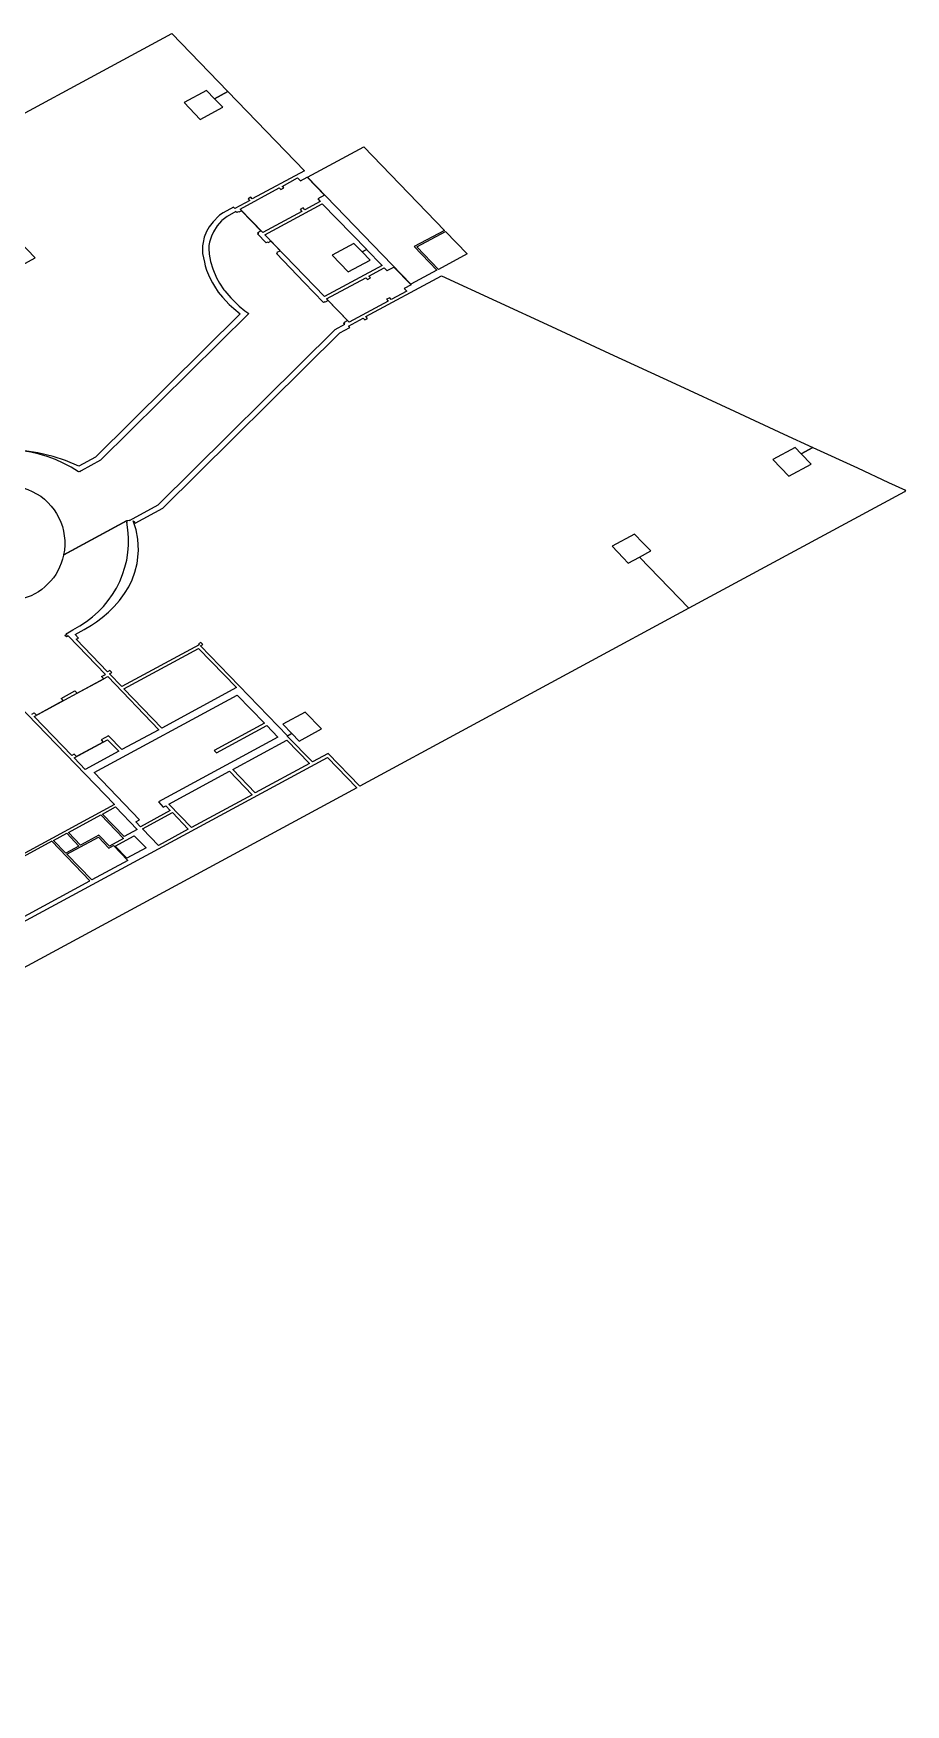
# Model space of a CAD drawing. Extents: x 12.24865 to 12.25126, y 41.7953 to 41.7969.
# Drawn here: x 12.250612 to 12.251258, y 41.795664 to 41.796901 of the extents above; entities that cross this region are included whole.
import ezdxf

# ---------------------------------------------------------------- set-up
doc = ezdxf.new("R2010")
doc.units = 0
doc.layers.add('RM$', color=3, linetype='CONTINUOUS')

msp = doc.modelspace()

# ---------------------------------------------------------------- linework, layer by layer
at = {"layer": 'RM$'}
for points in [[(12.250586, 41.7967201), (12.2506138, 41.7967351), (12.2505432, 41.7968083), (12.250715, 41.7969012), (12.2507564, 41.7968583), (12.2507464, 41.7968529), (12.2507406, 41.796859), (12.250724, 41.79685), (12.250736, 41.7968376), (12.2507526, 41.7968465), (12.2507464, 41.7968529), (12.2507564, 41.7968583), (12.2508131, 41.7967996), (12.2507745, 41.7967787), (12.2507733, 41.7967799), (12.2507713, 41.7967789), (12.2507726, 41.7967776), (12.2507616, 41.7967716), (12.2507605, 41.7967727), (12.2507528, 41.7967685), (12.2507503, 41.7967666), (12.2507486, 41.7967651), (12.2507464, 41.7967628), (12.2507455, 41.7967618), (12.2507426, 41.796758), (12.2507407, 41.7967545), (12.2507389, 41.7967503), (12.250738, 41.7967464), (12.2507376, 41.7967439), (12.2507375, 41.7967417), (12.2507377, 41.7967383), (12.2507383, 41.7967351), (12.2507391, 41.7967319), (12.2507397, 41.7967293), (12.2507407, 41.7967261), (12.2507428, 41.7967208), (12.250745, 41.7967166), (12.2507464, 41.7967142), (12.2507493, 41.7967098), (12.2507523, 41.796706), (12.2507574, 41.7967006), (12.2507607, 41.7966975), (12.2507656, 41.7966936), (12.2506583, 41.7965875), (12.2506461, 41.7965809), (12.2506361, 41.7965852), (12.250627, 41.7965882), (12.2506157, 41.7965908), (12.2506044, 41.7965924)], [(12.2505935, 41.7964123), (12.2506725, 41.7963305), (12.2506006, 41.7962916)], [(12.250579, 41.7962634), (12.2505766, 41.7962621), (12.2505816, 41.7962569), (12.2505605, 41.7962455), (12.2505745, 41.7962309), (12.2506543, 41.796274), (12.2506261, 41.7963033), (12.2505699, 41.7962729), (12.250579, 41.7962634), (12.250579, 41.7962634)]]:
    msp.add_lwpolyline(points, dxfattribs=at)
for points in [[(12.2508154, 41.7967948), (12.2508571, 41.7968173), (12.2509168, 41.7967553), (12.2508944, 41.7967434), (12.2509112, 41.7967259), (12.2508919, 41.7967155)], [(12.2507654, 41.7967712), (12.2507944, 41.7967868), (12.2507956, 41.7967856), (12.2507978, 41.7967868), (12.2507966, 41.796788), (12.250808, 41.7967942), (12.2508102, 41.796792), (12.2508152, 41.7967947), (12.2508279, 41.7967816), (12.2508229, 41.7967788), (12.2508247, 41.7967769), (12.2508133, 41.7967707), (12.2508121, 41.796772), (12.2508099, 41.7967708), (12.2508112, 41.7967694), (12.2507822, 41.7967538)], [(12.2507837, 41.7967522), (12.2508263, 41.7967752), (12.2508593, 41.7967413), (12.2508557, 41.7967396), (12.2508497, 41.7967458), (12.2508335, 41.7967371), (12.2508455, 41.7967247), (12.2508617, 41.7967334), (12.2508558, 41.7967395), (12.2508591, 41.7967412), (12.2508706, 41.7967294), (12.2508279, 41.7967065)], [(12.2508962, 41.7967432), (12.2509174, 41.7967546), (12.2509335, 41.796738), (12.2509123, 41.7967265)], [(12.2508462, 41.7966875), (12.2508295, 41.7967048), (12.2508585, 41.7967204), (12.2508597, 41.7967192), (12.2508619, 41.7967204), (12.2508607, 41.7967216), (12.2508721, 41.7967278), (12.2508743, 41.7967256), (12.2508744, 41.7967257), (12.2508793, 41.7967283), (12.250892, 41.7967152), (12.2508869, 41.7967124), (12.2508888, 41.7967105), (12.2508774, 41.7967043), (12.2508762, 41.7967056), (12.2508739, 41.7967044), (12.2508751, 41.7967031)], [(12.2509145, 41.7967219), (12.250996, 41.7966842), (12.251039, 41.7966643), (12.2510877, 41.7966419), (12.2511314, 41.7966216), (12.2511679, 41.7966047), (12.2511895, 41.7965948), (12.2511809, 41.7965901), (12.2511763, 41.7965948), (12.2511597, 41.7965859), (12.2511717, 41.7965735), (12.2511883, 41.7965824), (12.2511809, 41.7965901), (12.2511894, 41.7965948), (12.2512224, 41.7965796), (12.2512455, 41.7965688), (12.2512581, 41.7965631), (12.2512572, 41.796562), (12.2510977, 41.7964758), (12.251061, 41.7965136), (12.2510694, 41.7965182), (12.2510635, 41.7965243), (12.2510574, 41.7965306), (12.2510409, 41.7965216), (12.251049, 41.7965132), (12.2510528, 41.7965092), (12.251061, 41.7965136), (12.2510977, 41.7964758), (12.2508541, 41.7963441), (12.2508306, 41.7963682), (12.2508191, 41.796362), (12.2508004, 41.7963811), (12.2508038, 41.796383), (12.2508091, 41.7963775), (12.2508256, 41.7963865), (12.2508137, 41.7963989), (12.2507971, 41.7963899), (12.2508038, 41.796383), (12.2508005, 41.7963813), (12.2507362, 41.7964479), (12.2507379, 41.7964489), (12.2507364, 41.7964504), (12.2507346, 41.7964494), (12.2507352, 41.7964488), (12.2506778, 41.7964178), (12.2506688, 41.7964272), (12.2506705, 41.7964281), (12.2506691, 41.7964296), (12.2506674, 41.7964286), (12.2506441, 41.7964528), (12.2506458, 41.7964537), (12.2506433, 41.7964563), (12.2506499, 41.79646), (12.2506554, 41.7964632), (12.2506592, 41.7964658), (12.2506633, 41.7964688), (12.250668, 41.7964728), (12.2506723, 41.796477), (12.2506762, 41.7964815), (12.25068, 41.7964866), (12.250683, 41.7964915), (12.2506855, 41.7964968), (12.2506876, 41.7965024), (12.2506893, 41.7965089), (12.2506903, 41.7965185), (12.2506898, 41.796527), (12.2506884, 41.7965338), (12.2506862, 41.7965405), (12.2506868, 41.7965399), (12.2506878, 41.7965388), (12.2507082, 41.7965498), (12.2508393, 41.7966795), (12.2508466, 41.7966835), (12.2508456, 41.7966846), (12.2508566, 41.7966905), (12.2508578, 41.7966893), (12.2508598, 41.7966903), (12.2508585, 41.7966916)], [(12.2506795, 41.7964161), (12.2507347, 41.7964459), (12.2507628, 41.7964171), (12.2507075, 41.796387)], [(12.2506129, 41.7963957), (12.2506675, 41.7964252), (12.2507053, 41.7963858), (12.2506779, 41.7963712), (12.250668, 41.7963814), (12.2506625, 41.7963784), (12.2506641, 41.7963767), (12.2506443, 41.796366), (12.2506427, 41.7963677), (12.2506409, 41.7963667)], [(12.2507634, 41.7964115), (12.2507836, 41.7963908), (12.2507462, 41.7963706), (12.2507479, 41.7963688), (12.2507853, 41.796389), (12.2507935, 41.7963803), (12.250705, 41.7963324), (12.2507086, 41.7963286), (12.2507104, 41.7963296), (12.2507137, 41.7963262), (12.2506917, 41.7963141), (12.2506883, 41.7963176), (12.2506911, 41.7963191), (12.2506574, 41.7963542)], [(12.2506425, 41.7963651), (12.2506674, 41.7963785), (12.2506756, 41.79637), (12.2506508, 41.7963565)], [(12.25076, 41.7963564), (12.2508001, 41.7963781), (12.2508168, 41.7963608), (12.2507766, 41.7963391)], [(12.2495739, 41.7956866), (12.2501069, 41.7959746), (12.2500934, 41.7959886), (12.2500979, 41.7959908), (12.2500798, 41.7960096), (12.2501577, 41.7960516), (12.2501349, 41.7960752), (12.2501626, 41.7960902), (12.2502168, 41.796034), (12.2508301, 41.7963654), (12.2508518, 41.7963429), (12.2495961, 41.7956644), (12.2495956, 41.7956649), (12.2495951, 41.7956647)], [(12.2507127, 41.7963308), (12.2507576, 41.7963552), (12.2507744, 41.7963378), (12.2507294, 41.7963135)], [(12.2506383, 41.7963098), (12.2506623, 41.7963228), (12.2506791, 41.7963054), (12.2506687, 41.7962998), (12.2506609, 41.7963078), (12.2506473, 41.7963005)], [(12.2506635, 41.7963234), (12.2506733, 41.7963287), (12.2506893, 41.7963121), (12.2506796, 41.7963068)], [(12.2506932, 41.7963125), (12.2507153, 41.7963245), (12.2507271, 41.7963123), (12.250705, 41.7963003)], [(12.2506274, 41.7963039), (12.2506371, 41.7963092), (12.2506461, 41.7962998), (12.2506364, 41.7962946)], [(12.2506373, 41.7962937), (12.2506606, 41.7963063), (12.2506683, 41.7962982), (12.2506718, 41.7963001), (12.2506824, 41.7962892), (12.2506556, 41.7962747)], [(12.250673, 41.7962998), (12.250687, 41.7963074), (12.2506958, 41.7962984), (12.2506817, 41.7962908)]]:
    msp.add_lwpolyline(points, close=True, dxfattribs=at)
msp.add_lwpolyline([(12.2506113, 41.7963974), (12.2506131, 41.7963984), (12.2506148, 41.7963967), (12.2506345, 41.7964074), (12.2506329, 41.796409), (12.2506432, 41.7964146), (12.2506448, 41.7964129), (12.2506646, 41.7964236), (12.2506629, 41.7964253), (12.2506657, 41.7964268), (12.2506384, 41.7964551), (12.2506381, 41.7964554), (12.2506369, 41.7964546), (12.2506357, 41.7964557), (12.250636, 41.7964559), (12.250636, 41.7964559), (12.2506371, 41.7964565), (12.2506367, 41.7964569), (12.2506417, 41.7964599), (12.2506468, 41.7964628, 0.319695), (12.2506815, 41.7965396), (12.2506821, 41.7965397), (12.2506819, 41.7965403), (12.2506818, 41.7965403), (12.2506817, 41.7965405), (12.2506348, 41.7965151, -0.650753), (12.2505584, 41.7964989, -1.533517), (12.2506348, 41.7965152), (12.2506817, 41.7965406), (12.2506817, 41.7965406), (12.2506834, 41.796541), (12.2506835, 41.7965408), (12.2507049, 41.7965524), (12.2508359, 41.7966821), (12.2508429, 41.7966859), (12.250842, 41.7966868), (12.250843, 41.7966873), (12.2508427, 41.7966875), (12.250845, 41.7966887), (12.2508307, 41.7967035), (12.2508285, 41.7967023), (12.2508282, 41.7967026), (12.2508273, 41.7967021), (12.250813, 41.7967169), (12.2507923, 41.7967383), (12.2507932, 41.7967388), (12.2507929, 41.7967392), (12.2507952, 41.7967404), (12.2507884, 41.7967474), (12.2507861, 41.7967462), (12.2507857, 41.7967467), (12.2507847, 41.7967462), (12.2507783, 41.7967529), (12.2507792, 41.7967534), (12.2507787, 41.7967539), (12.2507809, 41.7967551), (12.2507666, 41.7967699), (12.2507645, 41.7967688), (12.2507641, 41.7967692), (12.2507631, 41.7967686), (12.2507623, 41.7967694), (12.2507558, 41.7967658), (12.2507539, 41.7967643), (12.2507519, 41.7967627), (12.2507517, 41.7967625), (12.2507484, 41.7967587), (12.2507457, 41.7967544), (12.2507442, 41.7967511), (12.2507428, 41.7967466), (12.2507423, 41.7967443), (12.2507423, 41.796742), (12.2507425, 41.7967378), (12.2507436, 41.7967323), (12.2507452, 41.7967269), (12.250748, 41.7967204), (12.2507502, 41.7967164), (12.2507535, 41.7967115), (12.2507541, 41.7967107), (12.2507586, 41.7967054), (12.2507647, 41.7966993), (12.250769, 41.7966958), (12.2507719, 41.796694), (12.250662, 41.7965853), (12.2506477, 41.7965775), (12.2506477, 41.7965776), (12.2506467, 41.7965767), (12.2506464, 41.7965769), (12.2506464, 41.7965769), (12.2506462, 41.7965771), (12.2506458, 41.7965767, 0.281364), (12.2505487, 41.7965814)], format="xyb", dxfattribs=at)

doc.saveas('drawing.dxf')
